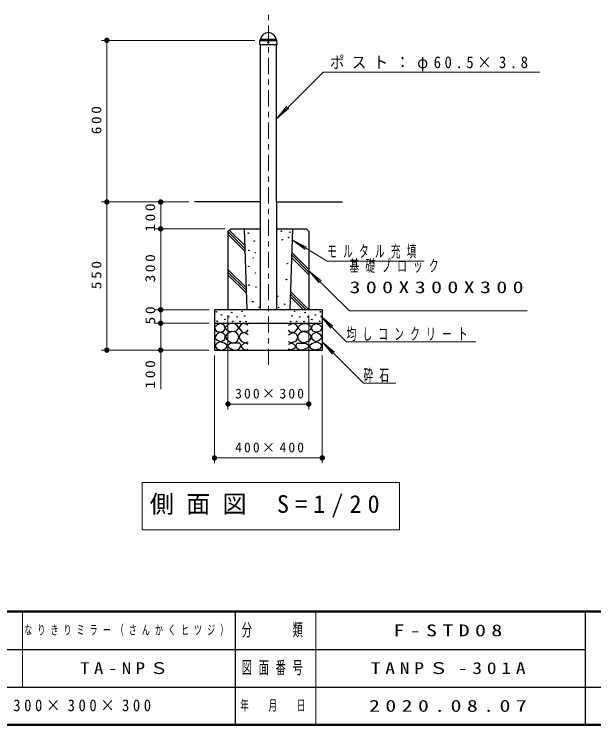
# Model space of a CAD drawing. Units: millimetres on the paper, scale 1:20. Extents: x -385 to 0, y 0 to 267.
# Drawn here: x -176 to -68.4, y 0 to 131.9 of the extents above; entities that cross this region are included whole.
import ezdxf

# ---------------------------------------------------------------- set-up
doc = ezdxf.new("R2010")
doc.units = ezdxf.units.MM
doc.linetypes.add('USER2', pattern=[6, 3, -1, 1, -1])
doc.layers.add('LY_1', color=7, linetype='Continuous', lineweight=13)
doc.styles.add('ＭＳ ゴシック', font='')
doc.styles.get('ＭＳ ゴシック').set_extended_font_data('MS Gothic')

# ---------------------------------------------------------------- blocks, each defined once
blk = doc.blocks.new('filled_dot')
at = {"color": 0, "linetype": 'Continuous', "lineweight": -2, "const_width": 1.25}
blk.add_lwpolyline([(-0.625, 0, 1), (0.625, 0, 1)], format="xyb", close=True, dxfattribs=at)

msp = doc.modelspace()

# ---------------------------------------------------------------- linework, layer by layer
at = {"layer": 'LY_1', "linetype": 'USER2'}
msp.add_line((-128.834, 66.783), (-128.834, 131.886), dxfattribs=at)
at = {"layer": 'LY_1'}
for p, q in [((-131.346, 127.035), (-159.834, 127.035)), ((-158.834, 97.035), (-158.834, 127.035)), ((-118.689, 121.122), (-127.321, 112.49)), ((-118.689, 121.122), (-78.401, 121.122)), ((-127.321, 112.49), (-125.393, 114.788)), ((-127.321, 112.49), (-125.023, 114.418)), ((-143.584, 97.035), (-159.834, 97.035)), ((-158.834, 69.535), (-158.834, 97.035)), ((-148.834, 92.035), (-148.834, 97.035)), ((-136.834, 92.035), (-149.834, 92.035)), ((-148.834, 77.035), (-148.834, 92.035)), ((-133.213, 88.415), (-136.334, 91.535)), ((-133.196, 87.902), (-136.334, 91.04)), ((-133.23, 88.927), (-136.087, 91.783)), ((-124.437, 89.982), (-122.013, 88.215)), ((-124.437, 89.982), (-121.743, 88.663)), ((-117.9, 86.041), (-124.437, 89.982)), ((-121.334, 84.035), (-124.495, 87.197)), ((-121.334, 84.53), (-124.479, 87.676)), ((-121.334, 83.54), (-124.511, 86.717)), ((-117.9, 86.041), (-99.9, 86.041)), ((-132.972, 81.168), (-136.334, 84.53)), ((-132.955, 80.656), (-136.334, 84.035)), ((-132.938, 80.144), (-136.334, 83.54)), ((-121.334, 84.285), (-119.391, 81.999)), ((-121.334, 84.285), (-119.024, 82.371)), ((-113.767, 76.812), (-121.334, 84.285)), ((-122.329, 77.035), (-124.753, 79.459)), ((-121.834, 77.035), (-124.737, 79.938)), ((-121.339, 77.035), (-124.721, 80.417)), ((-139.834, 77.035), (-149.834, 77.035)), ((-148.834, 74.535), (-148.834, 77.035)), ((-113.767, 76.812), (-80.767, 76.812)), ((-136.334, 76.035), (-136.334, 58.535)), ((-121.334, 76.035), (-121.334, 58.535)), ((-119.148, 75.886), (-117.219, 73.588)), ((-119.148, 75.886), (-116.85, 73.957)), ((-114.31, 71.048), (-119.148, 75.886)), ((-139.834, 74.535), (-149.834, 74.535)), ((-148.834, 62.276), (-148.834, 74.535)), ((-118.852, 71.076), (-116.924, 68.778)), ((-118.852, 71.076), (-116.554, 69.148)), ((-111.168, 63.392), (-118.852, 71.076)), ((-114.31, 71.048), (-90.31, 71.048)), ((-149.834, 69.535), (-159.834, 69.535)), ((-139.834, 69.535), (-149.834, 69.535)), ((-138.834, 68.535), (-138.834, 48.535)), ((-118.834, 68.535), (-118.834, 48.535)), ((-111.168, 63.392), (-105.168, 63.392)), ((-121.334, 59.535), (-136.334, 59.535)), ((-118.834, 49.535), (-138.834, 49.535)), ((-152.262, 44.98), (-152.262, 36.18)), ((-104.462, 44.98), (-152.262, 44.98)), ((-104.462, 36.18), (-104.462, 44.98)), ((-152.262, 36.18), (-104.462, 36.18)), ((-174.5, 21), (-174.5, 7)), ((-120, 21), (-120, 0))]:
    msp.add_line(p, q, dxfattribs=at)
at = {"layer": 'LY_1', "lineweight": 25}
for p, q in [((-130.444, 126.276), (-130.424, 127.002)), ((-130.362, 127.147), (-130.295, 127.214)), ((-130.361, 127.061), (-127.307, 127.061)), ((-130.346, 127.035), (-127.321, 127.035)), ((-130.225, 127.235), (-127.443, 127.235)), ((-127.306, 127.147), (-127.373, 127.214)), ((-127.224, 126.276), (-127.244, 127.002)), ((-130.444, 126.276), (-130.405, 126.236)), ((-130.405, 126.236), (-127.263, 126.236)), ((-130.346, 126.236), (-130.346, 97.035)), ((-127.321, 97.035), (-127.321, 126.236)), ((-127.224, 126.276), (-127.263, 126.236)), ((-130.346, 97.035), (-142.584, 97.035)), ((-130.346, 97.035), (-130.346, 77.035)), ((-127.321, 97.035), (-115.084, 97.035)), ((-127.321, 97.035), (-127.321, 77.035)), ((-136.334, 91.535), (-135.834, 92.035)), ((-136.334, 91.535), (-136.334, 77.035)), ((-135.834, 92.035), (-130.346, 92.035)), ((-133.334, 92.035), (-132.834, 77.035)), ((-127.321, 92.035), (-121.834, 92.035)), ((-124.334, 92.035), (-124.834, 77.035)), ((-121.834, 92.035), (-121.334, 91.535)), ((-121.334, 91.535), (-121.334, 77.035)), ((-118.834, 77.035), (-138.834, 77.035)), ((-138.834, 77.035), (-138.834, 69.535)), ((-118.834, 77.035), (-118.834, 69.535)), ((-138.834, 74.535), (-118.834, 74.535)), ((-138.834, 69.535), (-118.834, 69.535)), ((-135, 21), (-135, 0)), ((-70, 21), (-70, 0)), ((-187.5, 14), (-70, 14)), ((-242.5, 7), (0, 7))]:
    msp.add_line(p, q, dxfattribs=at)
at = {"layer": 'LY_1', "lineweight": 50}
for p, q in [((-385, 21), (0, 21)), ((-385, 0), (0, 0))]:
    msp.add_line(p, q, dxfattribs=at)
at = {"layer": 'LY_1', "lineweight": 25}
for points in [[(-137.712, 74.505), (-138.345, 74.204), (-138.821, 73.729), (-138.52, 73.032), (-137.791, 72.889), (-137.094, 73.048), (-136.84, 73.634), (-137.03, 74.141)], [(-135.74, 74.51), (-136.267, 74.375), (-136.849, 73.74), (-136.619, 73.321), (-136.162, 73.083), (-135.646, 73.01), (-134.902, 73.077), (-134.335, 73.618), (-134.619, 74.118), (-135.152, 74.428)], [(-121.928, 74.51), (-121.401, 74.375), (-120.819, 73.74), (-121.049, 73.321), (-121.506, 73.083), (-122.022, 73.01), (-122.766, 73.077), (-123.333, 73.618), (-123.049, 74.118), (-122.516, 74.428)], [(-119.956, 74.505), (-119.323, 74.204), (-118.847, 73.729), (-119.148, 73.032), (-119.877, 72.889), (-120.574, 73.048), (-120.828, 73.634), (-120.638, 74.141)], [(-137.838, 72.858), (-138.377, 72.509), (-138.821, 71.828), (-138.314, 71.369), (-137.648, 71.052), (-136.951, 71.495), (-136.872, 72.335), (-137.28, 72.698)], [(-136.376, 71.293), (-135.754, 70.948), (-135.078, 70.902), (-134.565, 71.263), (-134.321, 71.861), (-134.433, 72.398), (-134.781, 72.807), (-135.247, 72.972), (-135.781, 72.915), (-136.471, 72.546), (-136.767, 71.969)], [(-121.292, 71.293), (-121.914, 70.948), (-122.59, 70.902), (-123.103, 71.263), (-123.347, 71.861), (-123.235, 72.398), (-122.887, 72.807), (-122.421, 72.972), (-121.887, 72.915), (-121.197, 72.546), (-120.901, 71.969)], [(-119.83, 72.858), (-119.291, 72.509), (-118.847, 71.828), (-119.354, 71.369), (-120.02, 71.052), (-120.717, 71.495), (-120.796, 72.335), (-120.388, 72.698)], [(-137.879, 71.061), (-138.448, 70.742), (-138.786, 70.319), (-138.382, 69.753), (-137.44, 69.55), (-136.724, 69.87), (-136.451, 70.374), (-136.99, 70.83)], [(-135.024, 70.854), (-135.808, 70.813), (-136.47, 70.34), (-136.038, 69.881), (-135.348, 69.57), (-134.783, 69.562), (-134.24, 69.786), (-133.902, 70.313), (-134.159, 70.8)], [(-122.644, 70.854), (-121.86, 70.813), (-121.198, 70.34), (-121.63, 69.881), (-122.32, 69.57), (-122.885, 69.562), (-123.428, 69.786), (-123.766, 70.313), (-123.509, 70.8)], [(-119.789, 71.061), (-119.22, 70.742), (-118.882, 70.319), (-119.286, 69.753), (-120.228, 69.55), (-120.944, 69.87), (-121.217, 70.374), (-120.678, 70.83)]]:
    msp.add_lwpolyline(points, close=True, dxfattribs=at)
for points in [[(-132.584, 74.2), (-133.439, 74.517), (-133.978, 74.248), (-134.295, 73.646), (-133.709, 72.885), (-132.933, 72.822), (-132.584, 73.218)], [(-125.084, 74.2), (-124.228, 74.517), (-123.69, 74.248), (-123.373, 73.646), (-123.959, 72.885), (-124.735, 72.822), (-125.084, 73.218)], [(-132.6, 72.394), (-133.36, 72.79), (-133.994, 72.537), (-134.295, 71.887), (-133.851, 71.111), (-133.091, 70.873), (-132.6, 71.079)], [(-125.068, 72.394), (-124.308, 72.79), (-123.674, 72.537), (-123.373, 71.887), (-123.817, 71.111), (-124.577, 70.873), (-125.068, 71.079)], [(-132.584, 70.667), (-133.249, 70.873), (-133.899, 70.319), (-133.725, 69.923), (-132.996, 69.558), (-132.584, 69.717)], [(-125.084, 70.667), (-124.419, 70.873), (-123.769, 70.319), (-123.943, 69.923), (-124.672, 69.558), (-125.084, 69.717)]]:
    msp.add_lwpolyline(points, dxfattribs=at)
for centre, radius in [((-128.834, 126.636), 0.125), ((-132.559, 91.247), 0.05), ((-126.454, 91.616), 0.05), ((-124.829, 91.419), 0.05), ((-131.476, 89.795), 0.05), ((-126.257, 90.016), 0.05), ((-125.075, 90.435), 0.05), ((-132.46, 88.047), 0.05), ((-131.273, 87.654), 0.035), ((-131.656, 86.628), 0.035), ((-132.485, 85.093), 0.05), ((-125.321, 85.585), 0.05), ((-131.218, 83.879), 0.035), ((-125.469, 82.631), 0.05), ((-132.436, 81.597), 0.05), ((-131.151, 81.238), 0.035), ((-127.094, 79.529), 0.05), ((-131.722, 78.519), 0.05), ((-125.814, 78.052), 0.05), ((-138.504, 76.644), 0.05), ((-135.636, 76.533), 0.05), ((-133.713, 76.74), 0.05), ((-130.491, 77.51), 0.05), ((-126.946, 77.486), 0.05), ((-123.955, 76.74), 0.05), ((-122.032, 76.533), 0.05), ((-119.164, 76.644), 0.05), ((-137.553, 76.074), 0.05), ((-136.904, 75.234), 0.05), ((-136.207, 75.709), 0.05), ((-134.659, 75.713), 0.05), ((-133.213, 75.888), 0.05), ((-124.455, 75.888), 0.05), ((-123.009, 75.713), 0.05), ((-121.461, 75.709), 0.05), ((-120.764, 75.234), 0.05), ((-120.115, 76.074), 0.05), ((-138.345, 74.901), 0.05), ((-135.462, 74.854), 0.05), ((-134.078, 74.861), 0.05), ((-132.97, 74.834), 0.05), ((-124.698, 74.834), 0.05), ((-123.59, 74.861), 0.05), ((-122.206, 74.854), 0.05), ((-119.323, 74.901), 0.05)]:
    msp.add_circle(centre, radius, dxfattribs=at)
for centre, radius, start, end in [((-128.834, 127.032), 1.454, 9.17167, 170.82833), ((-130.214, 126.998), 0.21, 135, 178.99406), ((-130.358, 127.278), 0.09, 315, 350.82833), ((-127.31, 127.278), 0.09, 186.19155, 225), ((-127.454, 126.998), 0.21, 1.00594, 45)]:
    msp.add_arc(centre, radius, start, end, dxfattribs=at)

# ---------------------------------------------------------------- block references
at = {"layer": 'LY_1', "xscale": 0.4, "yscale": 0.4}
for p, rotation in [((-158.834, 127.035), 270), ((-158.834, 97.035), 90), ((-158.834, 97.035), 270), ((-148.834, 97.035), 270), ((-148.834, 92.035), 270), ((-148.834, 92.035), 90), ((-148.834, 77.035), 270), ((-148.834, 77.035), 90), ((-148.834, 74.535), 270), ((-148.834, 74.535), 90), ((-158.834, 69.535), 90), ((-148.834, 69.535), 90), ((-121.334, 59.535), 180), ((-118.834, 49.535), 180)]:
    msp.add_blockref('filled_dot', p, dxfattribs=dict(at, rotation=rotation))
for p in [(-136.334, 59.535), (-138.834, 49.535)]:
    msp.add_blockref('filled_dot', p, dxfattribs=at)

# ---------------------------------------------------------------- texts
at = {"layer": 'LY_1', "style": 'ＭＳ ゴシック'}
for s, insert, char_height, attachment_point in [('\\T1.5;\\W0.9;ポスト：φ60.5×3.8', (-117.401, 121.272), 2.199, 7), ('\\T1.64;\\W0.6;モルタル充填', (-117.9, 86.541), 2.199, 7), ('\\T1.64;\\W0.6;基礎ブロック', (-113.767, 86.312), 2.199, 1), ('\\T1.5;\\W1.35;300X300X300', (-113.767, 82.312), 2.199, 1), ('\\T1.64;\\W0.6;均しコンクリート', (-114.31, 71.198), 2.199, 7), ('\\T1.64;\\W0.6;砕石', (-111.168, 63.542), 2.199, 7), ('\\T1.32;300×300', (-128.414, 60.535), 1.833, 8), ('\\T1.32;400×400', (-128.414, 50.535), 1.833, 8), ('\\T1.5;側面図\\~S=1/20', (-150.862, 40.58), 3.299, 4), ('\\T1.64;\\W0.6;なりきりミラー（さんかくヒツジ）', (-154.75, 17.5), 1.76, 5), ('\\T1.64;\\W0.6;分\u3000\u3000類', (-127.5, 17.5), 2.346, 5), ('\\T1.5;\\W1.35;F-STD08', (-95, 17.5), 2.199, 5), ('\\T1.64;\\W0.6;図面番号', (-127.5, 10.5), 2.346, 5), ('\\T1.5;\\W1.15;TA-NPＳ', (-154.75, 10.5), 2.199, 5), ('\\T1.5;\\W1.2;TANPＳ-301A', (-95, 10.5), 2.199, 5), ('\\T1.5;\\W0.9;基礎ブロック300×300×300', (-200.5, 3.5), 2.199, 4), ('\\T1.64;\\W0.6;年\u3000月\u3000日', (-127.5, 3.5), 1.906, 5), ('\\T1.5;\\W1.35;2020.08.07', (-95, 3.5), 2.199, 5)]:
    msp.add_mtext(s, dxfattribs=dict(at, insert=insert, char_height=char_height, attachment_point=attachment_point))
at = {"layer": 'LY_1', "char_height": 1.833, "attachment_point": 8, "rotation": 90, "style": 'ＭＳ ゴシック'}
for s, insert in [('\\T1.33;\\W1.15;600', (-159.834, 112.452)), ('\\T1.33;\\W1.15;100', (-149.834, 94.379)), ('\\T1.33;\\W1.15;300', (-149.834, 84.952)), ('\\T1.33;\\W1.15;550', (-159.834, 83.701)), ('\\T1.34;\\W1.15;50', (-149.834, 76.213)), ('\\T1.33;\\W1.15;100', (-149.834, 65.276))]:
    msp.add_mtext(s, dxfattribs=dict(at, insert=insert))

doc.saveas('drawing.dxf')
